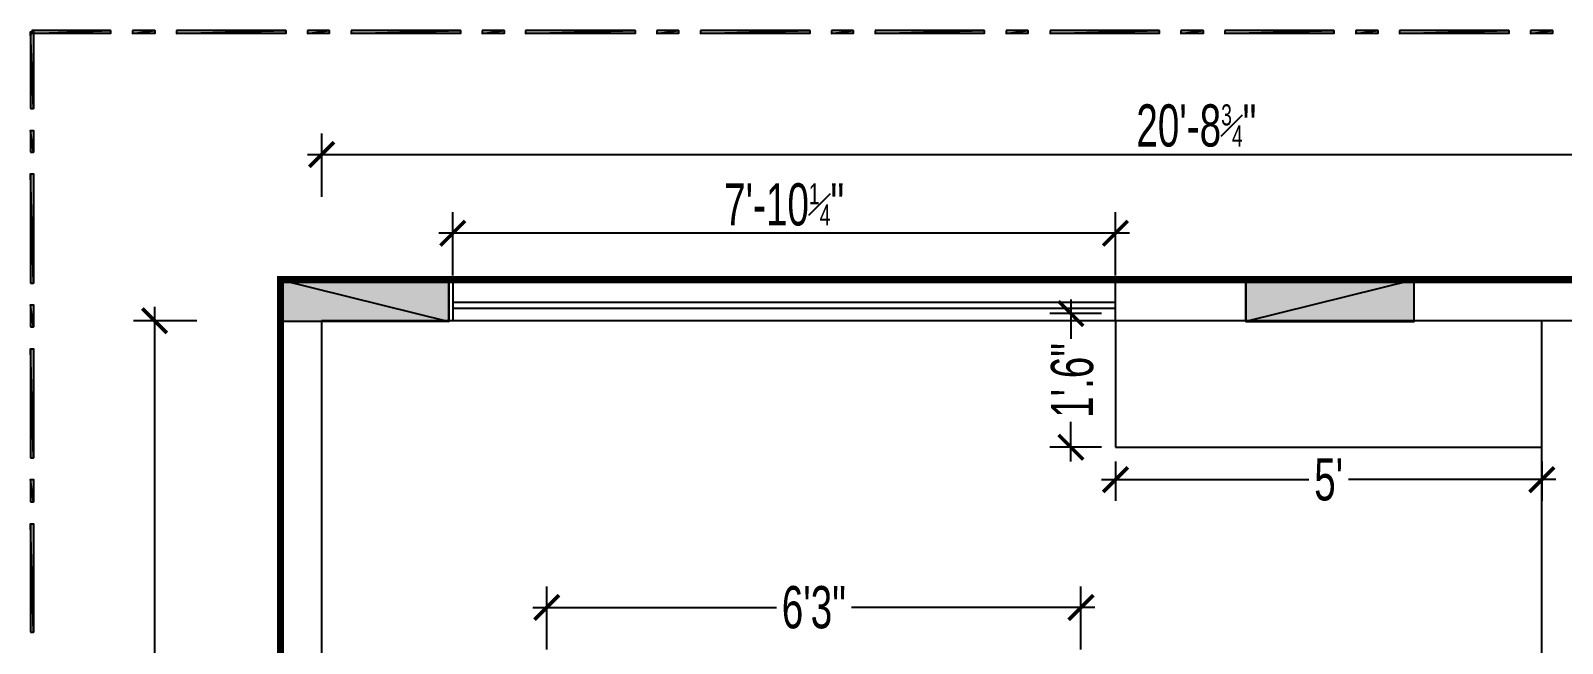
# Model space of a CAD drawing. Header units: feet. Extents: x 2272 to 4893, y 337 to 2916.
# Drawn here: x 3562.7 to 3780.5, y 2521.8 to 2609 of the extents above; entities that cross this region are included whole.
import ezdxf

# ---------------------------------------------------------------- set-up
doc = ezdxf.new("R2010")
doc.units = ezdxf.units.FT
doc.layers.add('BNE_COPPER PIPE', color=3, linetype='Continuous')
doc.styles.add('For DIM', font='ARIALN.TTF', dxfattribs={"width": 0.8})
doc.dimstyles.new('wor dim1', dxfattribs={"dimtxt": 6, "dimasz": 3.5, "dimexe": 3, "dimexo": 2, "dimgap": 1, "dimtad": 1, "dimzin": 3, "dimdsep": 46, "dimlunit": 4, "dimtxsty": 'For DIM', "dimblk1": 'ARCHTICK', "dimblk2": 'ARCHTICK', "dimsah": 1, "dimcen": 0.0625, "dimdle": 2, "dimclrd": 8, "dimclre": 8, "dimclrt": 4, "dimadec": 0, "dimazin": 0, "dimtfac": 0.5, "dimtofl": 0, "dimtmove": 2, "dimatfit": 3, "dimldrblk": 'ARCHTICK', "dimfxl": 6, "dimfxlon": 1, "dimfrac": 1, "dimtolj": 1, "dimtzin": 1, "dimlwe": -1, "dimarcsym": 0})

# ---------------------------------------------------------------- blocks, each defined once
blk = doc.blocks.new('_ARCHTICK')
at = {"color": 0, "linetype": 'ByBlock', "ltscale": 0.5, "const_width": 0.15}
blk.add_lwpolyline([(-0.5, -0.5), (0.5, 0.5)], dxfattribs=at)
blk = doc.blocks.new('*D109')
at = {"layer": 'BNE_COPPER PIPE', "color": 8, "lineweight": -2, "ltscale": 2, "transparency": 16777216}
blk.add_line((3580.33, 2569.74), (3580.33, 2436.23), dxfattribs=at)
at = {"layer": 'BNE_COPPER PIPE', "color": 8, "ltscale": 2, "transparency": 16777216}
for p, q in [((3586.33, 2567.74), (3577.33, 2567.74)), ((3586.33, 2438.23), (3577.33, 2438.23))]:
    blk.add_line(p, q, dxfattribs=at)
at = {"layer": 'Defpoints', "color": 0, "ltscale": 2, "transparency": 16777216}
for p in [(3604.09, 2567.74), (3580.33, 2438.23), (3604.09, 2438.23)]:
    blk.add_point(p, dxfattribs=at)
at = {"layer": 'BNE_COPPER PIPE', "color": 8, "lineweight": -2, "ltscale": 2, "transparency": 16777216, "xscale": 3.5, "yscale": 3.5, "zscale": 3.5}
for p, rotation in [((3580.33, 2567.74), 90), ((3580.33, 2438.23), 270)]:
    blk.add_blockref('_ARCHTICK', p, dxfattribs=dict(at, rotation=rotation))
at = {"layer": 'BNE_COPPER PIPE', "color": 0, "ltscale": 2, "transparency": 16777216, "insert": (3576.27, 2502.98), "char_height": 6, "attachment_point": 5, "rotation": 90, "style": 'For DIM'}
blk.add_mtext('\\A1;10\'-9{\\H0.5x;\\S1#2;}"', dxfattribs=at)
blk = doc.blocks.new('ARCHTICK')
at = {"color": 0, "const_width": 0.15}
blk.add_lwpolyline([(-0.5, -0.5), (0.5, 0.5)], dxfattribs=at)
blk = doc.blocks.new('*D111')
at = {"layer": 'BNE_COPPER PIPE', "color": 8, "ltscale": 2, "transparency": 16777216}
for p, q in [((3604.09, 2585.39), (3604.09, 2594.39)), ((3852.79, 2585.39), (3852.79, 2594.39))]:
    blk.add_line(p, q, dxfattribs=at)
at = {"layer": 'BNE_COPPER PIPE', "color": 8, "lineweight": -2, "ltscale": 2, "transparency": 16777216}
blk.add_line((3602.09, 2591.39), (3854.79, 2591.39), dxfattribs=at)
at = {"layer": 'Defpoints', "color": 0, "ltscale": 2, "transparency": 16777216}
for p in [(3852.79, 2591.39), (3604.09, 2567.64), (3852.79, 2567.74)]:
    blk.add_point(p, dxfattribs=at)
at = {"layer": 'BNE_COPPER PIPE', "color": 8, "lineweight": -2, "ltscale": 2, "transparency": 16777216, "xscale": 3.5, "yscale": 3.5, "zscale": 3.5, "rotation": 180}
blk.add_blockref('_ARCHTICK', (3604.09, 2591.39), dxfattribs=at)
at = {"layer": 'BNE_COPPER PIPE', "color": 8, "lineweight": -2, "ltscale": 2, "transparency": 16777216, "xscale": 3.5, "yscale": 3.5, "zscale": 3.5}
blk.add_blockref('_ARCHTICK', (3852.79, 2591.39), dxfattribs=at)
at = {"layer": 'BNE_COPPER PIPE', "color": 0, "ltscale": 2, "transparency": 16777216, "insert": (3728.44, 2595.48), "char_height": 6, "attachment_point": 5, "style": 'For DIM'}
blk.add_mtext('\\A1;20\'-8{\\H0.5x;\\S3#4;}"', dxfattribs=at)
blk = doc.blocks.new('*D112')
at = {"layer": 'BNE_COPPER PIPE', "color": 8, "ltscale": 2, "transparency": 16777216}
for p, q in [((3622.73, 2574.19), (3622.73, 2583.19)), ((3716.94, 2574.19), (3716.94, 2583.19))]:
    blk.add_line(p, q, dxfattribs=at)
at = {"layer": 'BNE_COPPER PIPE', "color": 8, "lineweight": -2, "ltscale": 2, "transparency": 16777216}
blk.add_line((3718.94, 2580.19), (3620.73, 2580.19), dxfattribs=at)
at = {"layer": 'Defpoints', "color": 0, "ltscale": 2, "transparency": 16777216}
for p in [(3622.73, 2580.19), (3622.73, 2567.74), (3716.94, 2567.74)]:
    blk.add_point(p, dxfattribs=at)
at = {"layer": 'BNE_COPPER PIPE', "color": 8, "lineweight": -2, "ltscale": 2, "transparency": 16777216, "xscale": 3.5, "yscale": 3.5, "zscale": 3.5, "rotation": 180}
blk.add_blockref('_ARCHTICK', (3622.73, 2580.19), dxfattribs=at)
at = {"layer": 'BNE_COPPER PIPE', "color": 8, "lineweight": -2, "ltscale": 2, "transparency": 16777216, "xscale": 3.5, "yscale": 3.5, "zscale": 3.5}
blk.add_blockref('_ARCHTICK', (3716.94, 2580.19), dxfattribs=at)
at = {"layer": 'BNE_COPPER PIPE', "color": 0, "ltscale": 2, "transparency": 16777216, "insert": (3669.84, 2584.25), "char_height": 6, "attachment_point": 5, "style": 'For DIM'}
blk.add_mtext('\\A1;7\'-10{\\H0.5x;\\S1#4;}"', dxfattribs=at)
blk = doc.blocks.new('*D117')
at = {"layer": 'BNE_COPPER PIPE', "color": 8, "ltscale": 2, "transparency": 16777216}
for p, q in [((3636.09, 2520.95), (3636.09, 2529.95)), ((3712.03, 2520.95), (3712.03, 2529.95))]:
    blk.add_line(p, q, dxfattribs=at)
at = {"layer": 'BNE_COPPER PIPE', "color": 8, "lineweight": -2, "ltscale": 2, "transparency": 16777216}
for p, q in [((3634.09, 2526.95), (3668.73, 2526.95)), ((3714.03, 2526.95), (3679.39, 2526.95))]:
    blk.add_line(p, q, dxfattribs=at)
at = {"layer": 'Defpoints', "color": 0, "ltscale": 2, "transparency": 16777216}
for p in [(3636.09, 2526.95), (3636.09, 2518.23), (3712.03, 2518.23)]:
    blk.add_point(p, dxfattribs=at)
at = {"layer": 'BNE_COPPER PIPE', "color": 8, "lineweight": -2, "ltscale": 2, "transparency": 16777216, "xscale": 3.5, "yscale": 3.5, "zscale": 3.5, "rotation": 180}
blk.add_blockref('_ARCHTICK', (3636.09, 2526.95), dxfattribs=at)
at = {"layer": 'BNE_COPPER PIPE', "color": 8, "lineweight": -2, "ltscale": 2, "transparency": 16777216, "xscale": 3.5, "yscale": 3.5, "zscale": 3.5}
blk.add_blockref('_ARCHTICK', (3712.03, 2526.95), dxfattribs=at)
at = {"layer": 'BNE_COPPER PIPE', "color": 0, "ltscale": 2, "transparency": 16777216, "insert": (3674.06, 2526.95), "char_height": 6, "attachment_point": 5, "style": 'For DIM'}
blk.add_mtext('\\A1;6\'3"', dxfattribs=at)
blk = doc.blocks.new('*D138')
at = {"layer": 'BNE_COPPER PIPE', "color": 8, "lineweight": -2, "ltscale": 2, "transparency": 16777216}
for p, q in [((3710.61, 2570.76), (3710.61, 2565.15)), ((3710.61, 2547.74), (3710.61, 2553.35))]:
    blk.add_line(p, q, dxfattribs=at)
at = {"layer": 'BNE_COPPER PIPE', "color": 8, "ltscale": 2, "transparency": 16777216}
for p, q in [((3714.94, 2568.76), (3707.61, 2568.76)), ((3714.94, 2549.74), (3707.61, 2549.74))]:
    blk.add_line(p, q, dxfattribs=at)
at = {"layer": 'Defpoints', "color": 0, "ltscale": 2, "transparency": 16777216}
for p in [(3716.94, 2568.76), (3710.61, 2549.74), (3716.94, 2549.74)]:
    blk.add_point(p, dxfattribs=at)
at = {"layer": 'BNE_COPPER PIPE', "color": 8, "lineweight": -2, "ltscale": 2, "transparency": 16777216, "xscale": 3.5, "yscale": 3.5, "zscale": 3.5}
for p, rotation in [((3710.61, 2568.76), 90), ((3710.61, 2549.74), 270)]:
    blk.add_blockref('_ARCHTICK', p, dxfattribs=dict(at, rotation=rotation))
at = {"layer": 'BNE_COPPER PIPE', "color": 0, "ltscale": 2, "transparency": 16777216, "insert": (3710.81, 2559.25), "char_height": 6, "attachment_point": 5, "rotation": 90, "style": 'For DIM'}
blk.add_mtext('\\A1;1\'.6"', dxfattribs=at)
blk = doc.blocks.new('*D139')
at = {"layer": 'BNE_COPPER PIPE', "color": 8, "ltscale": 2, "transparency": 16777216}
for p, q in [((3716.94, 2547.74), (3716.94, 2542.14)), ((3777.55, 2547.74), (3777.55, 2542.14))]:
    blk.add_line(p, q, dxfattribs=at)
at = {"layer": 'BNE_COPPER PIPE', "color": 8, "lineweight": -2, "ltscale": 2, "transparency": 16777216}
for p, q in [((3714.94, 2545.14), (3744.44, 2545.14)), ((3779.55, 2545.14), (3750.06, 2545.14))]:
    blk.add_line(p, q, dxfattribs=at)
at = {"layer": 'Defpoints', "color": 0, "ltscale": 2, "transparency": 16777216}
for p in [(3716.94, 2549.74), (3777.55, 2549.74), (3777.55, 2545.14)]:
    blk.add_point(p, dxfattribs=at)
at = {"layer": 'BNE_COPPER PIPE', "color": 8, "lineweight": -2, "ltscale": 2, "transparency": 16777216, "xscale": 3.5, "yscale": 3.5, "zscale": 3.5, "rotation": 180}
blk.add_blockref('_ARCHTICK', (3716.94, 2545.14), dxfattribs=at)
at = {"layer": 'BNE_COPPER PIPE', "color": 8, "lineweight": -2, "ltscale": 2, "transparency": 16777216, "xscale": 3.5, "yscale": 3.5, "zscale": 3.5}
blk.add_blockref('_ARCHTICK', (3777.55, 2545.14), dxfattribs=at)
at = {"layer": 'BNE_COPPER PIPE', "color": 0, "ltscale": 2, "transparency": 16777216, "insert": (3747.25, 2545.14), "char_height": 6, "attachment_point": 5, "style": 'For DIM'}
blk.add_mtext("\\A1;5'", dxfattribs=at)

msp = doc.modelspace()

# ---------------------------------------------------------------- hatches: boundary and pattern name
at = {"true_color": 0x999999, "transparency": 33554687}
h = msp.add_hatch(color=253, dxfattribs=at)
h.paths.add_polyline_path([(3562.714, 2597.912), (3563.139, 2597.912), (3562.714, 2608.851)])
h.paths.add_polyline_path([(3563.139, 2597.912), (3562.714, 2608.851), (3563.139, 2608.851)])
h = msp.add_hatch(color=253, dxfattribs=at)
h.paths.add_polyline_path([(3562.714, 2597.912), (3563.139, 2597.912), (3562.714, 2608.851)])
h.paths.add_polyline_path([(3563.139, 2597.912), (3562.714, 2608.851), (3563.139, 2608.851)])
h = msp.add_hatch(color=253, dxfattribs=at)
h.paths.add_polyline_path([(3562.877, 2609.015), (3562.877, 2608.623), (3574.078, 2609.015)])
h.paths.add_polyline_path([(3562.877, 2608.623), (3574.078, 2609.015), (3574.078, 2608.623)])
h = msp.add_hatch(color=253, dxfattribs=at)
h.paths.add_polyline_path([(3562.877, 2609.015), (3562.877, 2608.623), (3574.078, 2609.015)])
h.paths.add_polyline_path([(3562.877, 2608.623), (3574.078, 2609.015), (3574.078, 2608.623)])
h = msp.add_hatch(color=253, dxfattribs=at)
h.paths.add_polyline_path([(3577.18, 2609.015), (3577.18, 2608.623), (3580.348, 2609.015)])
h.paths.add_polyline_path([(3577.18, 2608.623), (3580.348, 2609.015), (3580.348, 2608.623)])
h = msp.add_hatch(color=253, dxfattribs=at)
h.paths.add_polyline_path([(3577.18, 2609.015), (3577.18, 2608.623), (3580.348, 2609.015)])
h.paths.add_polyline_path([(3577.18, 2608.623), (3580.348, 2609.015), (3580.348, 2608.623)])
h = msp.add_hatch(color=253, dxfattribs=at)
h.paths.add_polyline_path([(3583.45, 2609.015), (3583.45, 2608.623), (3598.994, 2609.015)])
h.paths.add_polyline_path([(3583.45, 2608.623), (3598.994, 2609.015), (3598.994, 2608.623)])
h = msp.add_hatch(color=253, dxfattribs=at)
h.paths.add_polyline_path([(3583.45, 2609.015), (3583.45, 2608.623), (3598.994, 2609.015)])
h.paths.add_polyline_path([(3583.45, 2608.623), (3598.994, 2609.015), (3598.994, 2608.623)])
h = msp.add_hatch(color=253, dxfattribs=at)
h.paths.add_polyline_path([(3602.096, 2609.015), (3602.096, 2608.623), (3605.165, 2609.015)])
h.paths.add_polyline_path([(3602.096, 2608.623), (3605.165, 2609.015), (3605.165, 2608.623)])
h = msp.add_hatch(color=253, dxfattribs=at)
h.paths.add_polyline_path([(3602.096, 2609.015), (3602.096, 2608.623), (3605.165, 2609.015)])
h.paths.add_polyline_path([(3602.096, 2608.623), (3605.165, 2609.015), (3605.165, 2608.623)])
h = msp.add_hatch(color=253, dxfattribs=at)
h.paths.add_polyline_path([(3608.268, 2609.015), (3608.268, 2608.623), (3623.811, 2609.015)])
h.paths.add_polyline_path([(3608.268, 2608.623), (3623.811, 2609.015), (3623.811, 2608.623)])
h = msp.add_hatch(color=253, dxfattribs=at)
h.paths.add_polyline_path([(3608.268, 2609.015), (3608.268, 2608.623), (3623.811, 2609.015)])
h.paths.add_polyline_path([(3608.268, 2608.623), (3623.811, 2609.015), (3623.811, 2608.623)])
h = msp.add_hatch(color=253, dxfattribs=at)
h.paths.add_polyline_path([(3626.914, 2609.015), (3626.914, 2608.623), (3630.016, 2609.015)])
h.paths.add_polyline_path([(3626.914, 2608.623), (3630.016, 2609.015), (3630.016, 2608.623)])
h = msp.add_hatch(color=253, dxfattribs=at)
h.paths.add_polyline_path([(3626.914, 2609.015), (3626.914, 2608.623), (3630.016, 2609.015)])
h.paths.add_polyline_path([(3626.914, 2608.623), (3630.016, 2609.015), (3630.016, 2608.623)])
h = msp.add_hatch(color=253, dxfattribs=at)
h.paths.add_polyline_path([(3633.086, 2609.015), (3633.086, 2608.623), (3648.662, 2609.015)])
h.paths.add_polyline_path([(3633.086, 2608.623), (3648.662, 2609.015), (3648.662, 2608.623)])
h = msp.add_hatch(color=253, dxfattribs=at)
h.paths.add_polyline_path([(3633.086, 2609.015), (3633.086, 2608.623), (3648.662, 2609.015)])
h.paths.add_polyline_path([(3633.086, 2608.623), (3648.662, 2609.015), (3648.662, 2608.623)])
h = msp.add_hatch(color=253, dxfattribs=at)
h.paths.add_polyline_path([(3651.731, 2609.015), (3651.731, 2608.623), (3654.834, 2609.015)])
h.paths.add_polyline_path([(3651.731, 2608.623), (3654.834, 2609.015), (3654.834, 2608.623)])
h = msp.add_hatch(color=253, dxfattribs=at)
h.paths.add_polyline_path([(3651.731, 2609.015), (3651.731, 2608.623), (3654.834, 2609.015)])
h.paths.add_polyline_path([(3651.731, 2608.623), (3654.834, 2609.015), (3654.834, 2608.623)])
h = msp.add_hatch(color=253, dxfattribs=at)
h.paths.add_polyline_path([(3657.936, 2609.015), (3657.936, 2608.623), (3673.48, 2609.015)])
h.paths.add_polyline_path([(3657.936, 2608.623), (3673.48, 2609.015), (3673.48, 2608.623)])
h = msp.add_hatch(color=253, dxfattribs=at)
h.paths.add_polyline_path([(3657.936, 2609.015), (3657.936, 2608.623), (3673.48, 2609.015)])
h.paths.add_polyline_path([(3657.936, 2608.623), (3673.48, 2609.015), (3673.48, 2608.623)])
h = msp.add_hatch(color=253, dxfattribs=at)
h.paths.add_polyline_path([(3676.582, 2609.015), (3676.582, 2608.623), (3679.652, 2609.015)])
h.paths.add_polyline_path([(3676.582, 2608.623), (3679.652, 2609.015), (3679.652, 2608.623)])
h = msp.add_hatch(color=253, dxfattribs=at)
h.paths.add_polyline_path([(3676.582, 2609.015), (3676.582, 2608.623), (3679.652, 2609.015)])
h.paths.add_polyline_path([(3676.582, 2608.623), (3679.652, 2609.015), (3679.652, 2608.623)])
h = msp.add_hatch(color=253, dxfattribs=at)
h.paths.add_polyline_path([(3682.754, 2609.015), (3682.754, 2608.623), (3698.297, 2609.015)])
h.paths.add_polyline_path([(3682.754, 2608.623), (3698.297, 2609.015), (3698.297, 2608.623)])
h = msp.add_hatch(color=253, dxfattribs=at)
h.paths.add_polyline_path([(3682.754, 2609.015), (3682.754, 2608.623), (3698.297, 2609.015)])
h.paths.add_polyline_path([(3682.754, 2608.623), (3698.297, 2609.015), (3698.297, 2608.623)])
h = msp.add_hatch(color=253, dxfattribs=at)
h.paths.add_polyline_path([(3701.4, 2609.015), (3701.4, 2608.623), (3704.502, 2609.015)])
h.paths.add_polyline_path([(3701.4, 2608.623), (3704.502, 2609.015), (3704.502, 2608.623)])
h = msp.add_hatch(color=253, dxfattribs=at)
h.paths.add_polyline_path([(3701.4, 2609.015), (3701.4, 2608.623), (3704.502, 2609.015)])
h.paths.add_polyline_path([(3701.4, 2608.623), (3704.502, 2609.015), (3704.502, 2608.623)])
h = msp.add_hatch(color=253, dxfattribs=at)
h.paths.add_polyline_path([(3707.669, 2609.015), (3707.669, 2608.623), (3723.148, 2609.015)])
h.paths.add_polyline_path([(3707.669, 2608.623), (3723.148, 2609.015), (3723.148, 2608.623)])
h = msp.add_hatch(color=253, dxfattribs=at)
h.paths.add_polyline_path([(3707.669, 2609.015), (3707.669, 2608.623), (3723.148, 2609.015)])
h.paths.add_polyline_path([(3707.669, 2608.623), (3723.148, 2609.015), (3723.148, 2608.623)])
h = msp.add_hatch(color=253, dxfattribs=at)
h.paths.add_polyline_path([(3726.217, 2609.015), (3726.217, 2608.623), (3729.418, 2609.015)])
h.paths.add_polyline_path([(3726.217, 2608.623), (3729.418, 2609.015), (3729.418, 2608.623)])
h = msp.add_hatch(color=253, dxfattribs=at)
h.paths.add_polyline_path([(3726.217, 2609.015), (3726.217, 2608.623), (3729.418, 2609.015)])
h.paths.add_polyline_path([(3726.217, 2608.623), (3729.418, 2609.015), (3729.418, 2608.623)])
h = msp.add_hatch(color=253, dxfattribs=at)
h.paths.add_polyline_path([(3732.487, 2609.015), (3732.487, 2608.623), (3747.966, 2609.015)])
h.paths.add_polyline_path([(3732.487, 2608.623), (3747.966, 2609.015), (3747.966, 2608.623)])
h = msp.add_hatch(color=253, dxfattribs=at)
h.paths.add_polyline_path([(3732.487, 2609.015), (3732.487, 2608.623), (3747.966, 2609.015)])
h.paths.add_polyline_path([(3732.487, 2608.623), (3747.966, 2609.015), (3747.966, 2608.623)])
h = msp.add_hatch(color=253, dxfattribs=at)
h.paths.add_polyline_path([(3751.133, 2609.015), (3751.133, 2608.623), (3754.235, 2609.015)])
h.paths.add_polyline_path([(3751.133, 2608.623), (3754.235, 2609.015), (3754.235, 2608.623)])
h = msp.add_hatch(color=253, dxfattribs=at)
h.paths.add_polyline_path([(3751.133, 2609.015), (3751.133, 2608.623), (3754.235, 2609.015)])
h.paths.add_polyline_path([(3751.133, 2608.623), (3754.235, 2609.015), (3754.235, 2608.623)])
h = msp.add_hatch(color=253, dxfattribs=at)
h.paths.add_polyline_path([(3757.338, 2609.015), (3757.338, 2608.623), (3772.881, 2609.015)])
h.paths.add_polyline_path([(3757.338, 2608.623), (3772.881, 2609.015), (3772.881, 2608.623)])
h = msp.add_hatch(color=253, dxfattribs=at)
h.paths.add_polyline_path([(3757.338, 2609.015), (3757.338, 2608.623), (3772.881, 2609.015)])
h.paths.add_polyline_path([(3757.338, 2608.623), (3772.881, 2609.015), (3772.881, 2608.623)])
h = msp.add_hatch(color=253, dxfattribs=at)
h.paths.add_polyline_path([(3775.951, 2609.015), (3775.951, 2608.623), (3779.053, 2609.015)])
h.paths.add_polyline_path([(3775.951, 2608.623), (3779.053, 2609.015), (3779.053, 2608.623)])
h = msp.add_hatch(color=253, dxfattribs=at)
h.paths.add_polyline_path([(3775.951, 2609.015), (3775.951, 2608.623), (3779.053, 2609.015)])
h.paths.add_polyline_path([(3775.951, 2608.623), (3779.053, 2609.015), (3779.053, 2608.623)])
h = msp.add_hatch(color=253, dxfattribs=at)
h.paths.add_polyline_path([(3562.714, 2591.707), (3563.139, 2591.707), (3562.714, 2594.81)])
h.paths.add_polyline_path([(3563.139, 2591.707), (3562.714, 2594.81), (3563.139, 2594.81)])
h = msp.add_hatch(color=253, dxfattribs=at)
h.paths.add_polyline_path([(3562.714, 2591.707), (3563.139, 2591.707), (3562.714, 2594.81)])
h.paths.add_polyline_path([(3563.139, 2591.707), (3562.714, 2594.81), (3563.139, 2594.81)])
h = msp.add_hatch(color=253, dxfattribs=at)
h.paths.add_polyline_path([(3562.714, 2573.094), (3563.139, 2573.094), (3562.714, 2588.638)])
h.paths.add_polyline_path([(3563.139, 2573.094), (3562.714, 2588.638), (3563.139, 2588.638)])
h = msp.add_hatch(color=253, dxfattribs=at)
h.paths.add_polyline_path([(3562.714, 2573.094), (3563.139, 2573.094), (3562.714, 2588.638)])
h.paths.add_polyline_path([(3563.139, 2573.094), (3562.714, 2588.638), (3563.139, 2588.638)])
at = {"true_color": 0x4d4d4d, "transparency": 33554687}
h = msp.add_hatch(color=251, dxfattribs=at)
h.paths.add_polyline_path([(3622.146, 2573.584), (3598.243, 2573.584), (3622.146, 2567.641)])
h.paths.add_polyline_path([(3598.243, 2573.584), (3622.146, 2567.641), (3598.243, 2567.641)])
h = msp.add_hatch(color=251, dxfattribs=at)
h.paths.add_polyline_path([(3735.492, 2573.584), (3759.428, 2573.584), (3735.492, 2567.641)])
h.paths.add_polyline_path([(3759.428, 2573.584), (3735.492, 2567.641), (3759.428, 2567.641)])
at = {"true_color": 0x999999, "transparency": 33554687}
h = msp.add_hatch(color=253, dxfattribs=at)
h.paths.add_polyline_path([(3562.714, 2566.89), (3563.139, 2566.89), (3562.714, 2569.992)])
h.paths.add_polyline_path([(3563.139, 2566.89), (3562.714, 2569.992), (3563.139, 2569.992)])
h = msp.add_hatch(color=253, dxfattribs=at)
h.paths.add_polyline_path([(3562.714, 2566.89), (3563.139, 2566.89), (3562.714, 2569.992)])
h.paths.add_polyline_path([(3563.139, 2566.89), (3562.714, 2569.992), (3563.139, 2569.992)])
h = msp.add_hatch(color=253, dxfattribs=at)
h.paths.add_polyline_path([(3562.714, 2548.244), (3563.139, 2548.244), (3562.714, 2563.722)])
h.paths.add_polyline_path([(3563.139, 2548.244), (3562.714, 2563.722), (3563.139, 2563.722)])
h = msp.add_hatch(color=253, dxfattribs=at)
h.paths.add_polyline_path([(3562.714, 2548.244), (3563.139, 2548.244), (3562.714, 2563.722)])
h.paths.add_polyline_path([(3563.139, 2548.244), (3562.714, 2563.722), (3563.139, 2563.722)])
h = msp.add_hatch(color=253, dxfattribs=at)
h.paths.add_polyline_path([(3562.714, 2541.974), (3563.139, 2541.974), (3562.714, 2545.141)])
h.paths.add_polyline_path([(3563.139, 2541.974), (3562.714, 2545.141), (3563.139, 2545.141)])
h = msp.add_hatch(color=253, dxfattribs=at)
h.paths.add_polyline_path([(3562.714, 2541.974), (3563.139, 2541.974), (3562.714, 2545.141)])
h.paths.add_polyline_path([(3563.139, 2541.974), (3562.714, 2545.141), (3563.139, 2545.141)])
h = msp.add_hatch(color=253, dxfattribs=at)
h.paths.add_polyline_path([(3562.714, 2523.426), (3563.139, 2523.426), (3562.714, 2538.872)])
h.paths.add_polyline_path([(3563.139, 2523.426), (3562.714, 2538.872), (3563.139, 2538.872)])
h = msp.add_hatch(color=253, dxfattribs=at)
h.paths.add_polyline_path([(3562.714, 2523.426), (3563.139, 2523.426), (3562.714, 2538.872)])
h.paths.add_polyline_path([(3563.139, 2523.426), (3562.714, 2538.872), (3563.139, 2538.872)])

# ---------------------------------------------------------------- linework, layer by layer
for p, q in [((3777.551, 2567.739), (3716.943, 2567.739)), ((3716.943, 2567.739), (3716.943, 2549.739)), ((3777.551, 2508.862), (3777.551, 2567.739)), ((3716.943, 2549.739), (3777.551, 2549.739))]:
    msp.add_line(p, q)
at = {"color": 253, "linetype": 'Continuous', "lineweight": -2, "true_color": 0x999999, "transparency": 33554687}
for points in [[(3562.714, 2597.912), (3563.139, 2597.912), (3562.714, 2608.851)], [(3563.139, 2597.912), (3562.714, 2608.851), (3563.139, 2608.851)], [(3562.714, 2597.912), (3563.139, 2597.912), (3562.714, 2608.851)], [(3563.139, 2597.912), (3562.714, 2608.851), (3563.139, 2608.851)], [(3562.877, 2609.015), (3562.877, 2608.623), (3574.078, 2609.015)], [(3562.877, 2608.623), (3574.078, 2609.015), (3574.078, 2608.623)], [(3562.877, 2609.015), (3562.877, 2608.623), (3574.078, 2609.015)], [(3562.877, 2608.623), (3574.078, 2609.015), (3574.078, 2608.623)], [(3577.18, 2609.015), (3577.18, 2608.623), (3580.348, 2609.015)], [(3577.18, 2608.623), (3580.348, 2609.015), (3580.348, 2608.623)], [(3577.18, 2609.015), (3577.18, 2608.623), (3580.348, 2609.015)], [(3577.18, 2608.623), (3580.348, 2609.015), (3580.348, 2608.623)], [(3583.45, 2609.015), (3583.45, 2608.623), (3598.994, 2609.015)], [(3583.45, 2608.623), (3598.994, 2609.015), (3598.994, 2608.623)], [(3583.45, 2609.015), (3583.45, 2608.623), (3598.994, 2609.015)], [(3583.45, 2608.623), (3598.994, 2609.015), (3598.994, 2608.623)], [(3602.096, 2609.015), (3602.096, 2608.623), (3605.165, 2609.015)], [(3602.096, 2608.623), (3605.165, 2609.015), (3605.165, 2608.623)], [(3602.096, 2609.015), (3602.096, 2608.623), (3605.165, 2609.015)], [(3602.096, 2608.623), (3605.165, 2609.015), (3605.165, 2608.623)], [(3608.268, 2609.015), (3608.268, 2608.623), (3623.811, 2609.015)], [(3608.268, 2608.623), (3623.811, 2609.015), (3623.811, 2608.623)], [(3608.268, 2609.015), (3608.268, 2608.623), (3623.811, 2609.015)], [(3608.268, 2608.623), (3623.811, 2609.015), (3623.811, 2608.623)], [(3626.914, 2609.015), (3626.914, 2608.623), (3630.016, 2609.015)], [(3626.914, 2608.623), (3630.016, 2609.015), (3630.016, 2608.623)], [(3626.914, 2609.015), (3626.914, 2608.623), (3630.016, 2609.015)], [(3626.914, 2608.623), (3630.016, 2609.015), (3630.016, 2608.623)], [(3633.086, 2609.015), (3633.086, 2608.623), (3648.662, 2609.015)], [(3633.086, 2608.623), (3648.662, 2609.015), (3648.662, 2608.623)], [(3633.086, 2609.015), (3633.086, 2608.623), (3648.662, 2609.015)], [(3633.086, 2608.623), (3648.662, 2609.015), (3648.662, 2608.623)], [(3651.731, 2609.015), (3651.731, 2608.623), (3654.834, 2609.015)], [(3651.731, 2608.623), (3654.834, 2609.015), (3654.834, 2608.623)], [(3651.731, 2609.015), (3651.731, 2608.623), (3654.834, 2609.015)], [(3651.731, 2608.623), (3654.834, 2609.015), (3654.834, 2608.623)], [(3657.936, 2609.015), (3657.936, 2608.623), (3673.48, 2609.015)], [(3657.936, 2608.623), (3673.48, 2609.015), (3673.48, 2608.623)], [(3657.936, 2609.015), (3657.936, 2608.623), (3673.48, 2609.015)], [(3657.936, 2608.623), (3673.48, 2609.015), (3673.48, 2608.623)], [(3676.582, 2609.015), (3676.582, 2608.623), (3679.652, 2609.015)], [(3676.582, 2608.623), (3679.652, 2609.015), (3679.652, 2608.623)], [(3676.582, 2609.015), (3676.582, 2608.623), (3679.652, 2609.015)], [(3676.582, 2608.623), (3679.652, 2609.015), (3679.652, 2608.623)], [(3682.754, 2609.015), (3682.754, 2608.623), (3698.297, 2609.015)], [(3682.754, 2608.623), (3698.297, 2609.015), (3698.297, 2608.623)], [(3682.754, 2609.015), (3682.754, 2608.623), (3698.297, 2609.015)], [(3682.754, 2608.623), (3698.297, 2609.015), (3698.297, 2608.623)], [(3701.4, 2609.015), (3701.4, 2608.623), (3704.502, 2609.015)], [(3701.4, 2608.623), (3704.502, 2609.015), (3704.502, 2608.623)], [(3701.4, 2609.015), (3701.4, 2608.623), (3704.502, 2609.015)], [(3701.4, 2608.623), (3704.502, 2609.015), (3704.502, 2608.623)], [(3707.669, 2609.015), (3707.669, 2608.623), (3723.148, 2609.015)], [(3707.669, 2608.623), (3723.148, 2609.015), (3723.148, 2608.623)], [(3707.669, 2609.015), (3707.669, 2608.623), (3723.148, 2609.015)], [(3707.669, 2608.623), (3723.148, 2609.015), (3723.148, 2608.623)], [(3726.217, 2609.015), (3726.217, 2608.623), (3729.418, 2609.015)], [(3726.217, 2608.623), (3729.418, 2609.015), (3729.418, 2608.623)], [(3726.217, 2609.015), (3726.217, 2608.623), (3729.418, 2609.015)], [(3726.217, 2608.623), (3729.418, 2609.015), (3729.418, 2608.623)], [(3732.487, 2609.015), (3732.487, 2608.623), (3747.966, 2609.015)], [(3732.487, 2608.623), (3747.966, 2609.015), (3747.966, 2608.623)], [(3732.487, 2609.015), (3732.487, 2608.623), (3747.966, 2609.015)], [(3732.487, 2608.623), (3747.966, 2609.015), (3747.966, 2608.623)], [(3751.133, 2609.015), (3751.133, 2608.623), (3754.235, 2609.015)], [(3751.133, 2608.623), (3754.235, 2609.015), (3754.235, 2608.623)], [(3751.133, 2609.015), (3751.133, 2608.623), (3754.235, 2609.015)], [(3751.133, 2608.623), (3754.235, 2609.015), (3754.235, 2608.623)], [(3757.338, 2609.015), (3757.338, 2608.623), (3772.881, 2609.015)], [(3757.338, 2608.623), (3772.881, 2609.015), (3772.881, 2608.623)], [(3757.338, 2609.015), (3757.338, 2608.623), (3772.881, 2609.015)], [(3757.338, 2608.623), (3772.881, 2609.015), (3772.881, 2608.623)], [(3775.951, 2609.015), (3775.951, 2608.623), (3779.053, 2609.015)], [(3775.951, 2608.623), (3779.053, 2609.015), (3779.053, 2608.623)], [(3775.951, 2609.015), (3775.951, 2608.623), (3779.053, 2609.015)], [(3775.951, 2608.623), (3779.053, 2609.015), (3779.053, 2608.623)], [(3562.714, 2591.707), (3563.139, 2591.707), (3562.714, 2594.81)], [(3563.139, 2591.707), (3562.714, 2594.81), (3563.139, 2594.81)], [(3562.714, 2591.707), (3563.139, 2591.707), (3562.714, 2594.81)], [(3563.139, 2591.707), (3562.714, 2594.81), (3563.139, 2594.81)], [(3562.714, 2573.094), (3563.139, 2573.094), (3562.714, 2588.638)], [(3563.139, 2573.094), (3562.714, 2588.638), (3563.139, 2588.638)], [(3562.714, 2573.094), (3563.139, 2573.094), (3562.714, 2588.638)], [(3563.139, 2573.094), (3562.714, 2588.638), (3563.139, 2588.638)], [(3622.146, 2573.584), (3622.146, 2567.641), (3598.243, 2567.641), (3598.243, 2573.584)], [(3735.492, 2573.584), (3735.492, 2567.641), (3759.428, 2567.641), (3759.428, 2573.584)], [(3562.714, 2566.89), (3563.139, 2566.89), (3562.714, 2569.992)], [(3563.139, 2566.89), (3562.714, 2569.992), (3563.139, 2569.992)], [(3562.714, 2566.89), (3563.139, 2566.89), (3562.714, 2569.992)], [(3563.139, 2566.89), (3562.714, 2569.992), (3563.139, 2569.992)], [(3562.714, 2548.244), (3563.139, 2548.244), (3562.714, 2563.722)], [(3563.139, 2548.244), (3562.714, 2563.722), (3563.139, 2563.722)], [(3562.714, 2548.244), (3563.139, 2548.244), (3562.714, 2563.722)], [(3563.139, 2548.244), (3562.714, 2563.722), (3563.139, 2563.722)], [(3562.714, 2541.974), (3563.139, 2541.974), (3562.714, 2545.141)], [(3563.139, 2541.974), (3562.714, 2545.141), (3563.139, 2545.141)], [(3562.714, 2541.974), (3563.139, 2541.974), (3562.714, 2545.141)], [(3563.139, 2541.974), (3562.714, 2545.141), (3563.139, 2545.141)], [(3562.714, 2523.426), (3563.139, 2523.426), (3562.714, 2538.872)], [(3563.139, 2523.426), (3562.714, 2538.872), (3563.139, 2538.872)], [(3562.714, 2523.426), (3563.139, 2523.426), (3562.714, 2538.872)], [(3563.139, 2523.426), (3562.714, 2538.872), (3563.139, 2538.872)]]:
    msp.add_lwpolyline(points, close=True, dxfattribs=at)
for points in [[(3562.714, 2608.851), (3563.139, 2608.851), (3563.139, 2608.851)], [(3562.714, 2608.851), (3563.139, 2608.851), (3563.139, 2608.851)], [(3604.088, 2573.584), (3598.243, 2573.584), (3598.243, 2573.584)], [(3598.243, 2573.584), (3598.243, 2510.788), (3598.243, 2510.788)], [(3622.734, 2573.584), (3604.088, 2573.584), (3604.088, 2573.584)], [(3622.734, 2573.584), (3716.943, 2573.584), (3716.943, 2573.584)], [(3622.734, 2573.584), (3622.734, 2567.739), (3622.734, 2567.739)], [(3716.943, 2567.739), (3716.943, 2573.584), (3716.943, 2573.584)], [(3885.215, 2573.584), (3716.943, 2573.584), (3716.943, 2573.584)], [(3716.943, 2570.318), (3622.734, 2570.318), (3622.734, 2570.318)], [(3604.088, 2567.739), (3604.088, 2510.788), (3604.088, 2510.788)], [(3622.734, 2567.739), (3604.088, 2567.739), (3604.088, 2567.739)], [(3716.943, 2569.469), (3622.734, 2569.469), (3622.734, 2569.469)], [(3716.943, 2567.739), (3622.734, 2567.739), (3622.734, 2567.739)], [(3852.788, 2567.739), (3716.943, 2567.739), (3716.943, 2567.739)]]:
    msp.add_lwpolyline(points, dxfattribs=at)
at = {"color": 251, "linetype": 'Continuous', "lineweight": -2, "true_color": 0x4d4d4d, "transparency": 33554687}
for points in [[(3622.146, 2573.584), (3598.243, 2573.584), (3622.146, 2567.641)], [(3598.243, 2573.584), (3622.146, 2567.641), (3598.243, 2567.641)], [(3735.492, 2573.584), (3759.428, 2573.584), (3735.492, 2567.641)], [(3759.428, 2573.584), (3735.492, 2567.641), (3759.428, 2567.641)]]:
    msp.add_lwpolyline(points, close=True, dxfattribs=at)
at = {"layer": 'BNE_COPPER PIPE', "color": 7, "ltscale": 2, "true_color": 0xffffff, "const_width": 1}
msp.add_lwpolyline([(3598.243, 2165.887), (3598.243, 2573.584), (3960.452, 2573.584), (3960.452, 2502.951)], dxfattribs=at)

# ---------------------------------------------------------------- dimensions: what is measured, and where the dimension line sits
at = {"layer": 'BNE_COPPER PIPE', "color": 1, "ltscale": 2}
for base, p1, p2, picture, middle in [((3852.788, 2591.394), (3604.088, 2567.641), (3852.788, 2567.739), '*D111', (3728.438, 2595.477)), ((3622.734, 2580.186), (3716.943, 2567.739), (3622.734, 2567.739), '*D112', (3669.839, 2584.249))]:
    dim = msp.add_linear_dim(base=base, p1=p1, p2=p2, dimstyle='wor dim1', override={"dimclrt": 0, "dimldrblk": 'ARCHTICK'}, dxfattribs=at)
    dim.commit()
    dim.dimension.update_dxf_attribs({"geometry": picture, "text_midpoint": middle})
dim = msp.add_linear_dim(base=(3580.334, 2438.229), p1=(3604.088, 2567.739), p2=(3604.088, 2438.229), angle=90, dimstyle='wor dim1', override={"dimclrt": 0, "dimldrblk": 'ARCHTICK'}, dxfattribs=at)
dim.commit()
dim.dimension.update_dxf_attribs({"geometry": '*D109', "text_midpoint": (3576.271, 2502.984)})
at = {"layer": 'BNE_COPPER PIPE', "color": 114, "ltscale": 2, "true_color": 0x139b48}
dim = msp.add_linear_dim(base=(3710.605, 2549.739), p1=(3716.943, 2568.758), p2=(3716.943, 2549.739), angle=90, text='1\'.6"', dimstyle='wor dim1', override={"dimclrt": 0, "dimldrblk": 'ARCHTICK'}, dxfattribs=at)
dim.commit()
dim.dimension.update_dxf_attribs({"geometry": '*D138', "text_midpoint": (3710.811, 2559.248), "dimtype": 160})
for base, p1, p2, text, picture, middle in [((3777.551, 2545.145), (3716.943, 2549.739), (3777.551, 2549.739), "5'", '*D139', (3747.247, 2545.145)), ((3636.088, 2526.951), (3712.032, 2518.229), (3636.088, 2518.229), '6\'3"', '*D117', (3674.06, 2526.951))]:
    dim = msp.add_linear_dim(base=base, p1=p1, p2=p2, text=text, dimstyle='wor dim1', override={"dimclrt": 0, "dimldrblk": 'ARCHTICK'}, dxfattribs=at)
    dim.commit()
    dim.dimension.update_dxf_attribs({"geometry": picture, "text_midpoint": middle, "dimtype": 160})

doc.saveas('drawing.dxf')
